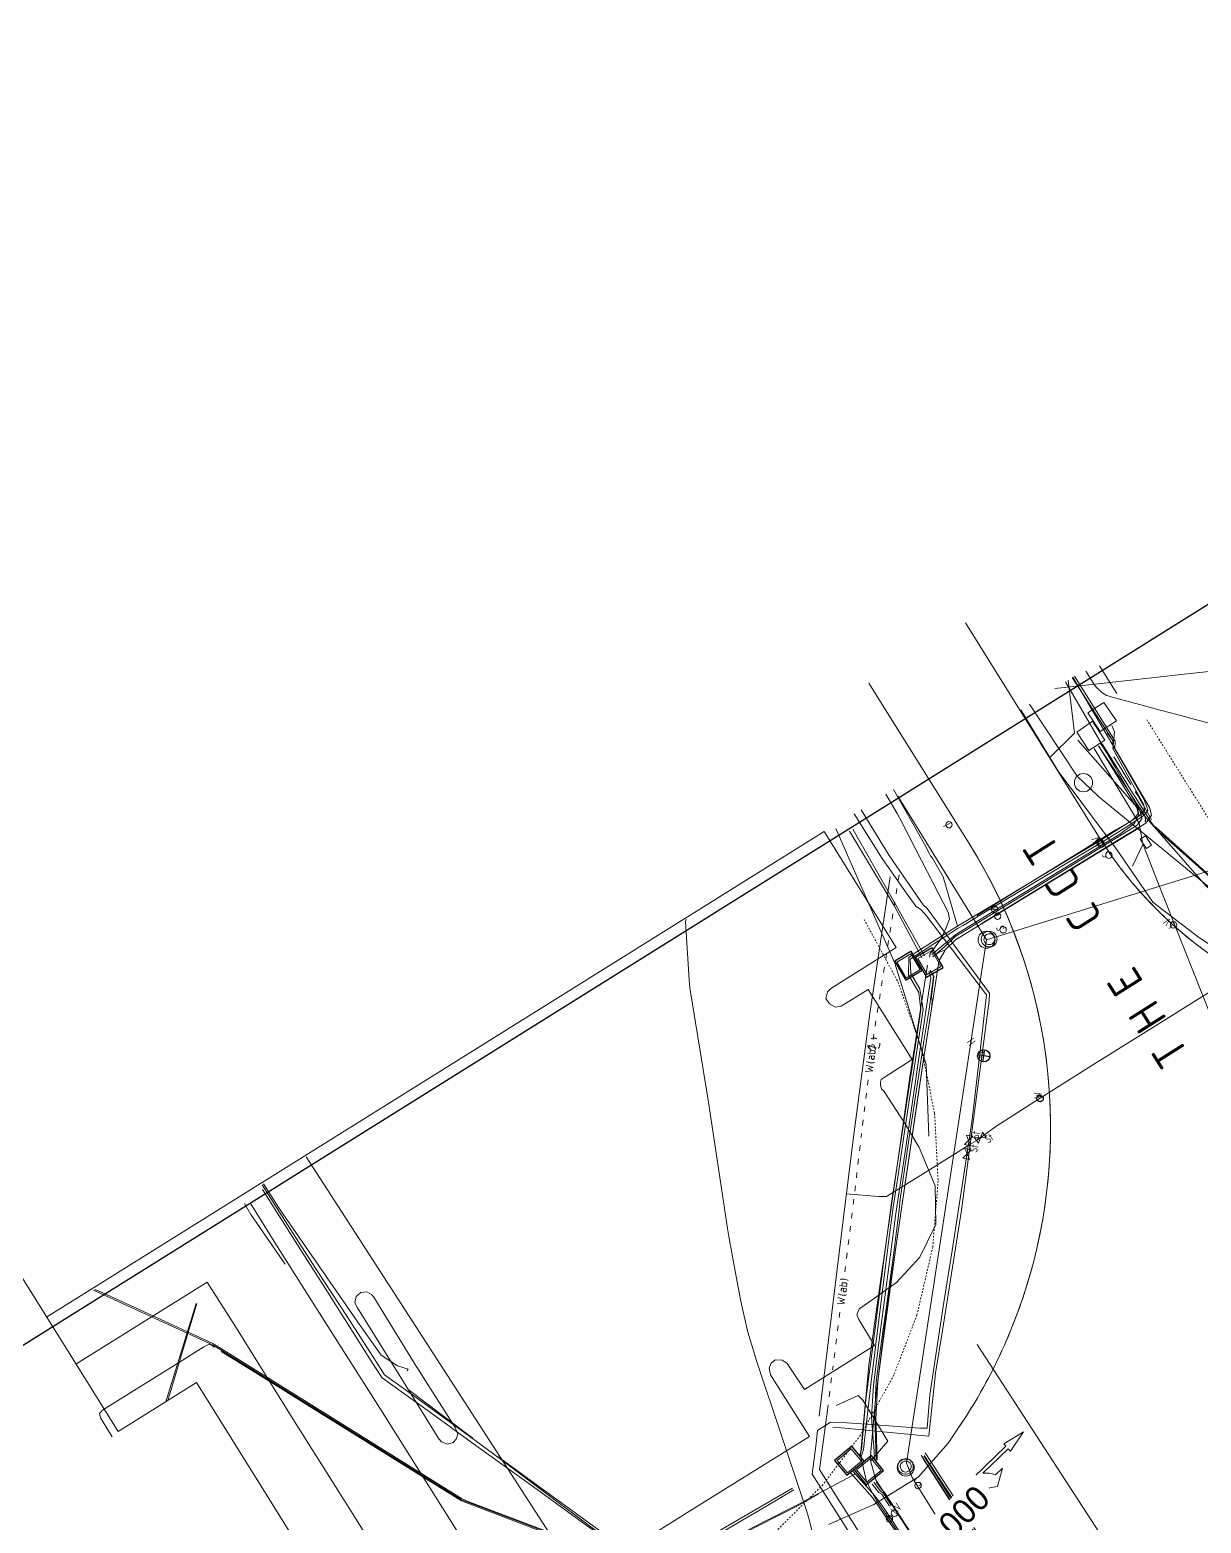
# Model space of a CAD drawing. Header units: metres. Extents: x 507649 to 508899, y 6966965 to 6967377.
# Drawn here: x 507734.2 to 507806.3, y 6967282.3 to 6967374.3 of the extents above; entities that cross this region are included whole.
import ezdxf

# ---------------------------------------------------------------- set-up
doc = ezdxf.new("R2010")
doc.units = ezdxf.units.M
doc.linetypes.add('AEC_Double Dash', pattern=[0.039, 0.015, -0.004, 0.006, -0.004, 0.006, -0.004])
doc.linetypes.add('CENTER', pattern=[20, 12.5, -2.5, 2.5, -2.5])
for name, color, linetype, lineweight in [('A-FLOR', 252, 'Continuous', 5), ('A-GENM', 252, 'Continuous', 5), ('C-PRKG', 252, 'Continuous', 5), ('C-PROP-LINE', 252, 'AEC_Double Dash', 5), ('C_FEAT', 252, 'EXISTING_COMMUNICATIONS', 0), ('C_UG_LINES', 252, 'EXISTING_COMMUNICATIONS', 0), ('D_FEAT', 252, 'EXIST_SWD', 0), ('D_UG_PIPES', 252, 'EXIST_SWD', 0), ('E_ABAND', 252, 'EXISTING_ELECTRICITY', 0), ('E_FEAT', 252, 'EXISTING_ELECTRICITY', 0), ('E_UG_LINES', 252, 'EXISTING_ELECTRICITY_UG', 0), ('HT_UG_LINES', 252, 'EXISTING_HIGH_VOLTAGE', 0), ('IR_FEAT', 252, 'Continuous', 0), ('IR_UG_PIPES', 252, 'EXISTING_IRRIGATION', 0), ('RW_ABAND', 252, 'EXISTING_WAT_RECYCLED', 0), ('RW_FEAT', 252, 'Continuous', 0), ('RW_UG_PIPES', 252, 'EXISTING_WAT_RECYCLED', 0), ('S_ABAND', 252, 'EXIST_SEWER', 0), ('S_FEAT', 252, 'Continuous', 0), ('S_RM_UG_PIPES', 252, 'EXIST_RISINGMAIN', 0), ('S_UG_PIPES', 252, 'EXIST_SEWER', 0), ('W_ABAND', 252, 'EXISTING_WATER', 0), ('W_AG_PIPES_N', 252, 'EXISTING_WATER', 0)]:
    doc.layers.add(name, color=color, linetype=linetype, lineweight=lineweight)
for name, color, linetype in [('C_ALIGNMENT', 3, 'CENTER'), ('C_MANHOLE_PIT', 252, 'Continuous'), ('C_TEXT_2.5', 7, 'Continuous'), ('E_MANHOLE_PIT', 252, 'Continuous'), ('W_FEAT', 252, 'Continuous')]:
    doc.layers.add(name, color=color, linetype=linetype)
doc.layers.add('G-ANNO-TEXT', color=47, linetype='Continuous', lineweight=5, plot=False)
doc.layers.add('VPORTS_FRAMES', color=11, linetype='Continuous', plot=False)
doc.styles.add('Annotative', font='txt')
doc.styles.add('Arial_B', font='ISOCP.shx', dxfattribs={"height": 800})
doc.styles.get("Standard").update_dxf_attribs({"font": 'ARIALN.TTF'})
doc.styles.add('Style-INTL_ISO_EQUAL', font='ISOCP.shx')
doc.linetypes.add('EXIST_RISINGMAIN', pattern='A,5,-2.5,5,-2,["RM",Standard,S=2.5,R=0,X=0,Y=-1.25],-5,5,-2.5,5,-2.5', length=34.5)
doc.linetypes.add('EXIST_SEWER', pattern='A,5,-2.5,5,-2,["S",Standard,S=2.5,R=0,X=0,Y=-1.25],-3.5,5,-2.5,5,-2.5', length=33)
doc.linetypes.add('EXIST_SWD', pattern='A,5,-2.5,5,-2,["SWD",Standard,S=2.5,R=0,X=0,Y=-1.25],-8,5,-2.5,5,-2.5', length=37.5)
doc.linetypes.add('EXISTING_COMMUNICATIONS', pattern='A,2,-2,2,-2,2,-2,["COMS",Standard,S=2.5,R=0,X=0,Y=-1.25],-9.75,2,-2,2,-2', length=29.75)
doc.linetypes.add('EXISTING_ELECTRICITY', pattern='A,2,-2,2,-2,2,-2,["E",Standard,S=2.5,R=0,X=0,Y=-1.25],-3.4,2,-2,2,-2', length=23.4)
doc.linetypes.add('EXISTING_ELECTRICITY_UG', pattern='A,2,-2,2,-2,2,-2,["E-UG",Standard,S=2.5,R=0,X=0,Y=-1.25],-9.15,2,-2,2,-2', length=29.15)
doc.linetypes.add('EXISTING_HIGH_VOLTAGE', pattern='A,2,-2,2,-2,2,-2,["HV",Standard,S=2.5,R=0,X=0,Y=-1.25],-5.9,2,-2,2,-2', length=25.9)
doc.linetypes.add('EXISTING_IRRIGATION', pattern='A,2,-2,2,-2,2,-2,["IRR",Standard,S=2.5,R=0,X=0,Y=-1.25],-7.4,2,-2,2,-2', length=27.4)
doc.linetypes.add('EXISTING_WAT_RECYCLED', pattern='A,2,-2,2,-2,2,-2,["R",Standard,S=2.5,R=0,X=0,Y=-1.25],-4.4,2,-2,2,-2', length=24.4)
doc.linetypes.add('EXISTING_WATER', pattern='A,2,-2,2,-2,2,-2,["W",Standard,S=2.5,R=0,X=0,Y=-1.25],-4.4,2,-2,2,-2', length=24.4)

# ---------------------------------------------------------------- blocks, each defined once
blk = doc.blocks.new('XD_HATCH')
at = {"layer": 'VPORTS_FRAMES'}
blk.add_lwpolyline([(507821.282, 6966964.794), (507649.023, 6967240.319), (507863.311, 6967374.293), (508035.571, 6967098.768)], close=True, dxfattribs=at)
blk = doc.blocks.new('C-MKRTAG_1')
at = {"layer": 'C_FEAT'}
blk.add_circle((0, 0), 0.2, dxfattribs=at)
at = {"layer": 'C_FEAT', "style": 'Style-INTL_ISO_EQUAL', "width": 0.65}
blk.add_text('C', height=0.5, rotation=62.9, dxfattribs=at).set_placement((0.111, -0.057))
blk = doc.blocks.new('C-MKRTAG_2')
at = {"layer": 'C_FEAT'}
blk.add_circle((0, 0), 0.2, dxfattribs=at)
at = {"layer": 'C_FEAT', "style": 'Style-INTL_ISO_EQUAL', "width": 0.65}
blk.add_text('C', height=0.5, rotation=62.9, dxfattribs=at).set_placement((0.111, -0.057))
blk = doc.blocks.new('EL-MKRTAG')
at = {"layer": 'E_FEAT'}
blk.add_circle((0, 0), 0.2, dxfattribs=at)
at = {"layer": 'E_FEAT', "style": 'Style-INTL_ISO_EQUAL', "width": 0.65}
blk.add_text('LV', height=0.5, rotation=62.9, dxfattribs=at).set_placement((0.111, -0.057))
blk = doc.blocks.new('C-MKRTAG_6')
at = {"layer": 'C_FEAT'}
blk.add_circle((0, 0), 0.2, dxfattribs=at)
at = {"layer": 'C_FEAT', "style": 'Style-INTL_ISO_EQUAL', "width": 0.65}
blk.add_text('C', height=0.5, rotation=62.9, dxfattribs=at).set_placement((0.111, -0.057))
blk = doc.blocks.new('IR-MKRTAG_1')
at = {"layer": 'IR_FEAT'}
blk.add_circle((0, 0), 0.2, dxfattribs=at)
at = {"layer": 'IR_FEAT', "style": 'Style-INTL_ISO_EQUAL', "width": 0.65}
blk.add_text('I', height=0.5, rotation=62.9, dxfattribs=at).set_placement((0.108, -0.064))
blk = doc.blocks.new('SE-MKRTAG')
at = {"layer": 'S_FEAT'}
blk.add_circle((0, 0), 0.2, dxfattribs=at)
at = {"layer": 'S_FEAT', "style": 'Style-INTL_ISO_EQUAL', "width": 0.65}
blk.add_text('S', height=0.5, rotation=62.9, dxfattribs=at).set_placement((0.111, -0.057))
blk = doc.blocks.new('W-MKRTAG_1')
at = {"layer": 'W_FEAT'}
blk.add_circle((0, 0), 0.2, dxfattribs=at)
at = {"layer": 'W_FEAT', "style": 'Style-INTL_ISO_EQUAL', "width": 0.65}
blk.add_text('W', height=0.5, rotation=62.9, dxfattribs=at).set_placement((0.111, -0.057))
blk = doc.blocks.new('SE-MKRTAG_1')
at = {"layer": 'S_FEAT'}
blk.add_circle((0, 0), 0.2, dxfattribs=at)
at = {"layer": 'S_FEAT', "style": 'Style-INTL_ISO_EQUAL', "width": 0.65}
blk.add_text('S', height=0.5, rotation=62.9, dxfattribs=at).set_placement((0.111, -0.057))
blk = doc.blocks.new('SE-MKRTAG_3')
at = {"layer": 'S_FEAT'}
blk.add_circle((0, 0), 0.2, dxfattribs=at)
at = {"layer": 'S_FEAT', "style": 'Style-INTL_ISO_EQUAL', "width": 0.65}
blk.add_text('S', height=0.5, rotation=62.9, dxfattribs=at).set_placement((0.111, -0.057))
blk = doc.blocks.new('W-SV_3')
at = {"layer": 'RW_FEAT', "flags": 128}
for points in [[(0, 0), (0.041, -0.358), (-0.315, -0.176)], [(0, 0), (-0.041, 0.358), (0.315, 0.176)]]:
    blk.add_lwpolyline(points, close=True, dxfattribs=at)
at = {"layer": 'RW_FEAT', "style": 'Style-INTL_ISO_EQUAL', "width": 0.65}
blk.add_text('St', height=0.5, rotation=62.9, dxfattribs=at).set_placement((0.609, -0.11))
blk = doc.blocks.new('W-GH_1')
at = {"layer": 'W_FEAT'}
for p, q in [((-0.357, -0.115), (0.357, 0.115)), ((0.115, -0.357), (-0.115, 0.357))]:
    blk.add_line(p, q, dxfattribs=at)
blk.add_circle((0, 0), 0.375, dxfattribs=at)
at = {"layer": 'W_FEAT', "style": 'Style-INTL_ISO_EQUAL', "width": 0.65}
blk.add_text('G   H', height=0.5, rotation=62.9, dxfattribs=at).set_placement((0.111, -0.057))
blk = doc.blocks.new('XE_SURVEY')
at = {"layer": 'C_FEAT', "flags": 128}
blk.add_lwpolyline([(507800.314, 6967332.877), (507799.326, 6967332.233), (507800.099, 6967331.077), (507801.088, 6967331.735)], close=True, dxfattribs=at)
for points in [[(507787.567, 6967316.88), (507788.423, 6967317.385), (507789.004, 6967316.42), (507788.152, 6967315.901), (507787.567, 6967316.88)], [(507784.53, 6967285.431), (507783.899, 6967286.192), (507784.756, 6967286.918), (507785.398, 6967286.159), (507784.53, 6967285.431)]]:
    blk.add_lwpolyline(points, dxfattribs=at)
at = {"layer": 'C_MANHOLE_PIT', "flags": 128}
for points in [[(507788.441, 6967317.552), (507789.124, 6967316.364), (507788.152, 6967315.776), (507787.447, 6967316.963), (507788.441, 6967317.552)], [(507784.493, 6967285.28), (507785.558, 6967286.158), (507784.798, 6967287.074), (507783.739, 6967286.188), (507784.493, 6967285.28)]]:
    blk.add_lwpolyline(points, dxfattribs=at)
at = {"layer": 'C_UG_LINES', "flags": 128}
for points in [[(507798.37, 6967334.404), (507800.866, 6967330.538), (507800.899, 6967329.99), (507802.531, 6967327.028), (507802.771, 6967326.59), (507802.824, 6967326.221), (507802.657, 6967325.988), (507799.903, 6967324.243), (507798.969, 6967323.701), (507793.397, 6967320.353), (507790.998, 6967318.912), (507788.57, 6967317.381), (507788.315, 6967317.17), (507788.28, 6967316.098), (507788.932, 6967315.013), (507789.058, 6967313.95), (507787.222, 6967301.915), (507786.792, 6967298.687), (507786.248, 6967294.479), (507785.864, 6967291.503), (507785.662, 6967289.941), (507785.579, 6967289.02), (507785.535, 6967288.522), (507785.386, 6967286.853), (507785.3, 6967286.54)], [(507798.516, 6967334.495), (507801.017, 6967330.49), (507800.997, 6967330.02), (507802.79, 6967326.893), (507802.973, 6967326.433), (507803.024, 6967326.216), (507802.772, 6967325.916), (507801.62, 6967325.147), (507800.344, 6967324.359), (507792.625, 6967319.731), (507791.647, 6967319.144), (507791.355, 6967318.969), (507791.064, 6967318.793), (507790.495, 6967318.422), (507788.398, 6967317.062), (507788.429, 6967316.176), (507788.991, 6967315.234), (507789.186, 6967313.958), (507788.093, 6967306.727), (507787.644, 6967303.761), (507787.345, 6967301.783), (507787.027, 6967299.304), (507786.287, 6967293.35), (507785.979, 6967290.869), (507785.743, 6967288.883), (507785.514, 6967286.863), (507785.374, 6967286.417)], [(507800.819, 6967331.445), (507800.963, 6967331.072), (507800.877, 6967329.998)], [(507800.528, 6967330.997), (507800.866, 6967330.538)], [(507800.928, 6967329.522), (507801.978, 6967327.82)], [(507802.241, 6967327.394), (507802.361, 6967327.2), (507803.243, 6967325.664)], [(507803.493, 6967325.23), (507803.509, 6967325.202), (507805.343, 6967323.552), (507806.831, 6967322.215), (507807.574, 6967321.546), (507809.433, 6967319.874), (507811.292, 6967318.203), (507813.151, 6967316.531), (507815.01, 6967314.859), (507816.869, 6967313.188), (507819.099, 6967311.182), (507820.586, 6967309.844), (507820.958, 6967309.51), (507824.676, 6967306.167), (507826.535, 6967304.495), (507828.022, 6967303.157), (507828.394, 6967302.823), (507830.624, 6967300.817), (507832.483, 6967299.145), (507836.201, 6967295.802), (507837.313, 6967294.846), (507839.821, 6967293.435), (507839.973, 6967293.465)], [(507775.08, 6967280.944), (507774.849, 6967280.886), (507773.327, 6967279.999), (507772.426, 6967279.474), (507772.225, 6967279.425), (507772.053, 6967279.477), (507771.052, 6967279.858), (507768.716, 6967280.748), (507763.576, 6967282.705), (507760.773, 6967283.775), (507745.913, 6967293.017), (507745.488, 6967293.281), (507745.428, 6967293.319), (507738.107, 6967296.677)], [(507738.194, 6967296.731), (507738.682, 6967296.507), (507741.409, 6967295.256), (507745.499, 6967293.38), (507760.765, 6967283.843), (507761.227, 6967283.655), (507772.008, 6967279.563), (507772.355, 6967279.504), (507772.732, 6967279.646), (507772.92, 6967279.749), (507773.358, 6967279.989), (507774.902, 6967280.834), (507775.123, 6967280.928)], [(507744.471, 6967295.854), (507742.678, 6967289.887)], [(507739.268, 6967287.649), (507738.544, 6967288.811), (507738.489, 6967289.084), (507738.669, 6967289.286), (507743.399, 6967292.25), (507744.912, 6967293.197), (507745.239, 6967293.345), (507745.466, 6967293.228), (507745.551, 6967293.175)], [(507745.976, 6967292.911), (507747.674, 6967291.854), (507749.796, 6967290.533), (507751.919, 6967289.213), (507754.042, 6967287.892), (507758.712, 6967284.986), (507760.772, 6967283.704), (507767.847, 6967281.003), (507771.117, 6967279.754), (507771.934, 6967279.442), (507772.302, 6967279.362), (507772.642, 6967279.481), (507772.974, 6967279.682)], [(507789.162, 6967286.34), (507796.727, 6967274.531)], [(507796.811, 6967274.593), (507789.241, 6967286.488)], [(507789.26, 6967286.505), (507796.978, 6967274.736)], [(507784.738, 6967285.403), (507786.078, 6967283.907), (507787.999, 6967281.096), (507789.638, 6967278.584), (507791.277, 6967276.071), (507792.369, 6967274.395), (507793.787, 6967272.337), (507795.226, 6967270.292)], [(507795.326, 6967270.396), (507793.891, 6967272.444), (507792.479, 6967274.506), (507790.844, 6967277.021), (507788.119, 6967281.214), (507786.744, 6967283.301), (507786.218, 6967284.008), (507784.874, 6967285.51)], [(507781.153, 6967284.492), (507777.265, 6967282.226), (507775.937, 6967281.452)], [(507776.039, 6967281.332), (507779.499, 6967283.364), (507781.224, 6967284.376)]]:
    blk.add_lwpolyline(points, dxfattribs=at)
at = {"layer": 'D_FEAT'}
blk.add_circle((507799.064, 6967327.931), 0.562, dxfattribs=at)
at = {"layer": 'D_UG_PIPES', "flags": 128}
for points in [[(507795.743, 6967332.76), (507798.673, 6967328.338), (507799.985, 6967327.09), (507813.903, 6967315.675), (507814.857, 6967315.388), (507823.853, 6967315.653), (507832.259, 6967315.901)], [(507751.213, 6967304.881), (507768.163, 6967278.659)]]:
    blk.add_lwpolyline(points, dxfattribs=at)
at = {"layer": 'E_ABAND'}
for points in [[(507789.115, 6967317.174), (507787.432, 6967320.338), (507784.652, 6967324.937)], [(507784.855, 6967325.062), (507787.266, 6967320.833), (507788.46, 6967318.732), (507789.277, 6967317.279)]]:
    blk.add_lwpolyline(points, dxfattribs=at)
at = {"layer": 'E_FEAT', "flags": 128}
for points in [[(507799.617, 6967331.723), (507798.663, 6967331.052), (507799.397, 6967329.909), (507800.384, 6967330.547)], [(507802.872, 6967324.66), (507802.553, 6967324.45), (507802.944, 6967323.872), (507803.256, 6967324.09)]]:
    blk.add_lwpolyline(points, close=True, dxfattribs=at)
for points in [[(507788.861, 6967317.096), (507789.718, 6967317.59), (507790.284, 6967316.613), (507789.431, 6967316.116), (507788.861, 6967317.096)], [(507785.096, 6967285.61), (507785.969, 6967286.336), (507786.601, 6967285.573), (507785.732, 6967284.853), (507785.096, 6967285.61)]]:
    blk.add_lwpolyline(points, dxfattribs=at)
at = {"layer": 'E_MANHOLE_PIT', "flags": 128}
for points in [[(507788.716, 6967317.159), (507789.407, 6967315.956), (507790.427, 6967316.542), (507789.739, 6967317.768), (507788.716, 6967317.159)], [(507785.691, 6967284.701), (507786.758, 6967285.578), (507786.004, 6967286.5), (507784.938, 6967285.612), (507785.691, 6967284.701)]]:
    blk.add_lwpolyline(points, dxfattribs=at)
at = {"layer": 'E_UG_LINES', "flags": 128}
for points in [[(507800.044, 6967335.118), (507801.123, 6967333.434)], [(507789.732, 6967317.353), (507791.2, 6967318.588), (507793.402, 6967319.936), (507795.534, 6967321.241), (507801.299, 6967324.77), (507802.206, 6967325.416), (507802.475, 6967325.98), (507802.409, 6967326.282), (507801.267, 6967328.151), (507799.979, 6967330.202)], [(507799.979, 6967330.202), (507800.294, 6967329.732)], [(507800.136, 6967330.327), (507800.558, 6967329.666), (507801.254, 6967328.455), (507802.524, 6967326.239), (507802.646, 6967325.703)], [(507844.447, 6967298.068), (507842.798, 6967297.093), (507841.886, 6967296.903), (507840.213, 6967295.548), (507839.004, 6967294.577), (507838.557, 6967294.53), (507838.105, 6967294.678), (507837.078, 6967295.348), (507828.64, 6967302.824), (507809.18, 6967320.066), (507803.566, 6967325.039), (507803.266, 6967325.434), (507801.969, 6967327.468), (507800.619, 6967329.676), (507800.222, 6967330.327)], [(507814.577, 6967294.142), (507814.286, 6967295.328), (507813.287, 6967297.821), (507807.468, 6967312.187), (507803.579, 6967321.94), (507802.801, 6967323.962), (507802.724, 6967324.124), (507802.695, 6967324.275), (507802.5, 6967325.42), (507799.719, 6967330.042)], [(507800.223, 6967329.857), (507801.683, 6967327.654), (507802.334, 6967326.672), (507802.709, 6967326.107), (507802.855, 6967325.826), (507802.876, 6967325.574), (507802.833, 6967325.512)], [(507802.646, 6967325.703), (507802.369, 6967325.308), (507798.539, 6967322.947), (507795.977, 6967321.385), (507791.708, 6967318.781), (507791.167, 6967318.451), (507790.495, 6967317.802), (507789.786, 6967317.198)], [(507783.822, 6967325.121), (507787.454, 6967316.817), (507789.371, 6967310.567), (507789.537, 6967306.171)], [(507802.492, 6967325.158), (507791.824, 6967318.646), (507791.188, 6967318.253), (507790.525, 6967317.623), (507790.17, 6967317.499), (507789.798, 6967317.225)], [(507802.748, 6967324.161), (507802.089, 6967322.789)], [(507786.194, 6967286.319), (507786.18, 6967286.762), (507786.056, 6967288.314), (507786.009, 6967288.908), (507786.129, 6967290.808), (507786.438, 6967293.288), (507786.768, 6967295.767), (507787.164, 6967298.74), (507787.511, 6967301.396), (507788.227, 6967306.164), (507788.944, 6967311.112), (507789.672, 6967315.921), (507789.539, 6967316.324)], [(507786.303, 6967286.218), (507786.232, 6967288.217), (507786.212, 6967288.872), (507786.284, 6967290.715), (507786.317, 6967291.214), (507786.655, 6967293.691), (507786.926, 6967295.672), (507787.138, 6967297.217), (507787.4, 6967299.14), (507787.721, 6967301.619), (507787.777, 6967302.285), (507788.339, 6967306.075), (507789.081, 6967311.02), (507789.239, 6967312.007), (507789.553, 6967313.982), (507789.836, 6967316), (507789.625, 6967316.385)], [(507789.625, 6967316.369), (507789.853, 6967315.989), (507789.697, 6967314.756), (507789.74, 6967314.493), (507789.7, 6967313.999), (507789.241, 6967311.034), (507788.869, 6967308.562), (507788.206, 6967304.111), (507787.493, 6967299.162), (507786.753, 6967293.712), (507786.416, 6967291.235), (507786.378, 6967290.737), (507786.288, 6967288.739), (507786.301, 6967288.24), (507786.352, 6967286.24)], [(507748.496, 6967303.167), (507749.564, 6967301.476), (507750.922, 6967299.377), (507752.28, 6967297.278), (507753.638, 6967295.179), (507755.539, 6967292.24), (507756.035, 6967291.473), (507757.319, 6967290.542), (507760.963, 6967287.901), (507763.072, 6967286.353), (507765.468, 6967284.548), (507769.462, 6967281.541), (507771.459, 6967280.037), (507771.875, 6967279.724), (507772.434, 6967279.303), (507773.13, 6967279.085), (507773.605, 6967279.364)], [(507748.518, 6967302.88), (507750.923, 6967299.076), (507752.264, 6967296.966), (507753.605, 6967294.856), (507754.946, 6967292.746), (507755.482, 6967291.902), (507755.874, 6967291.286), (507756.904, 6967290.543), (507758.932, 6967289.081), (507761.365, 6967287.326), (507763.393, 6967285.864), (507765.42, 6967284.402), (507767.854, 6967282.647), (507771.504, 6967280.015), (507772.456, 6967279.328), (507773.068, 6967279.131), (507773.393, 6967279.101), (507773.7, 6967279.204), (507773.729, 6967279.22)], [(507757.416, 6967291.719), (507757.479, 6967291.817), (507756.837, 6967292.028), (507755.813, 6967292.669), (507754.381, 6967294.715), (507751.538, 6967298.828), (507749.832, 6967301.296), (507749.512, 6967301.759), (507748.579, 6967303.233)], [(507742.563, 6967289.808), (507744.436, 6967295.866)], [(507757.48, 6967290.564), (507761.074, 6967287.857), (507761.474, 6967287.556)], [(507785.996, 6967286.196), (507787.009, 6967287.382), (507785.487, 6967289.898), (507785.188, 6967290.196), (507783.832, 6967289.584)], [(507773.649, 6967279.317), (507773.37, 6967279.214), (507773.038, 6967279.253), (507772.816, 6967279.309), (507769.869, 6967281.445), (507767.845, 6967282.912), (507763.392, 6967286.14), (507762.987, 6967286.434)], [(507796.892, 6967274.423), (507789.063, 6967286.519)], [(507789.315, 6967286.657), (507797.179, 6967274.596)], [(507776.727, 6967280.932), (507777.574, 6967281.464), (507777.712, 6967281.552), (507779.347, 6967282.387), (507781.57, 6967283.532), (507782.012, 6967283.765), (507784.222, 6967284.934), (507785.031, 6967285.362)], [(507776.574, 6967280.873), (507778.343, 6967281.806), (507778.785, 6967282.039), (507780.566, 6967282.949), (507781.534, 6967283.439), (507782.768, 6967284.132)], [(507786.052, 6967284.728), (507786.457, 6967284.219), (507786.654, 6967284.113), (507787.118, 6967283.379)], [(507786.153, 6967284.859), (507786.56, 6967284.307), (507786.755, 6967284.18), (507787.216, 6967283.415)], [(507786.304, 6967284.859), (507786.681, 6967284.347), (507786.816, 6967284.222), (507789.778, 6967279.656), (507793.865, 6967273.367)]]:
    blk.add_lwpolyline(points, dxfattribs=at)
at = {"layer": 'HT_UG_LINES', "flags": 128}
for points in [[(507792.492, 6967319.758), (507801.008, 6967324.999), (507802.055, 6967325.608), (507802.43, 6967326.016), (507802.31, 6967326.616), (507801.006, 6967328.892), (507797.957, 6967334.145)], [(507792.758, 6967319.235), (507801.29, 6967324.45), (507802.906, 6967325.435), (507803.249, 6967325.924), (507803.137, 6967326.411), (507798.412, 6967334.431)], [(507787.357, 6967327.51), (507789.266, 6967324.156), (507789.584, 6967323.546), (507789.646, 6967323.437), (507789.761, 6967323.287), (507790.418, 6967322.133), (507790.606, 6967321.488), (507791.308, 6967319.088)], [(507786.886, 6967327.215), (507787.595, 6967326.029), (507787.832, 6967325.589), (507788.745, 6967323.81), (507790.114, 6967321.14), (507790.722, 6967319.956), (507790.824, 6967319.537), (507790.55, 6967318.852)], [(507790.558, 6967318.912), (507790.279, 6967318.296), (507789.631, 6967317.405), (507789.574, 6967317.191)], [(507790.517, 6967317.569), (507790.181, 6967316.984), (507790.13, 6967316.772), (507789.882, 6967315.184), (507789.188, 6967310.738), (507788.027, 6967302.823), (507786.943, 6967295.401), (507786.266, 6967289.945), (507785.936, 6967286.261), (507786.276, 6967285.005), (507787.625, 6967282.902), (507790.601, 6967278.277), (507794.519, 6967272.189), (507794.726, 6967272.032), (507795.147, 6967271.713), (507799.425, 6967270.408), (507804.59, 6967268.521), (507811.619, 6967265.906), (507813.573, 6967265.179), (507813.988, 6967265.193), (507814.979, 6967265.257), (507818.844, 6967267.557), (507823.059, 6967270.246), (507827.275, 6967272.934), (507831.912, 6967275.892), (507834.02, 6967277.236), (507835.182, 6967277.978), (507835.966, 6967278.358), (507837.542, 6967279.122), (507837.828, 6967282.609), (507837.946, 6967283.602), (507838.278, 6967285.574), (507838.692, 6967288.039), (507839.52, 6967292.97), (507839.664, 6967293.823), (507839.926, 6967294.366), (507840.564, 6967295.177), (507841.627, 6967296.527), (507844.902, 6967298.418), (507851.461, 6967302.056), (507858.365, 6967306.094), (507860.525, 6967307.353)], [(507789.467, 6967316.703), (507788.368, 6967309.79), (507787.591, 6967304.345), (507786.53, 6967296.92), (507786.176, 6967294.446), (507785.84, 6967292.057), (507785.324, 6967286.493), (507785.698, 6967284.898), (507786.089, 6967284.137), (507786.346, 6967283.709), (507788.86, 6967279.977), (507790.256, 6967277.903), (507791.932, 6967275.415), (507794.5, 6967271.602), (507795.337, 6967271.019), (507796.238, 6967270.746), (507799.531, 6967269.746), (507804.715, 6967267.909), (507809.424, 6967266.228), (507812.249, 6967265.219), (507813.428, 6967264.798), (507814.164, 6967264.662), (507814.649, 6967264.62), (507816.46, 6967265.469), (507817.355, 6967265.913), (507819.032, 6967267.002), (507819.451, 6967267.275), (507821.548, 6967268.637), (507825.322, 6967271.088), (507832.031, 6967275.446), (507834.127, 6967276.808), (507835.026, 6967277.171), (507837.344, 6967278.109), (507838.051, 6967278.089), (507838.586, 6967277.718), (507838.953, 6967277.008), (507839.101, 6967275.013), (507839.12, 6967274.747), (507839.612, 6967273.098), (507840.166, 6967271.801), (507840.407, 6967271.364), (507841.447, 6967269.656), (507842.747, 6967267.52), (507844.047, 6967265.385), (507845.607, 6967262.822), (507846.907, 6967260.687), (507848.207, 6967258.551), (507848.6, 6967257.908), (507849.519, 6967256.423), (507850.835, 6967254.298), (507852.151, 6967252.172), (507853.73, 6967249.621), (507855.046, 6967247.496), (507856.362, 6967245.37), (507857.678, 6967243.244), (507860.31, 6967238.993), (507861.889, 6967236.443), (507864.521, 6967232.191), (507867.447, 6967227.535), (507870.121, 6967223.309), (507874.131, 6967216.971), (507874.398, 6967216.549), (507875.467, 6967214.859), (507875.735, 6967214.436), (507875.994, 6967214.026), (507876.109, 6967213.843), (507876.235, 6967213.635), (507876.78, 6967212.731), (507877.296, 6967211.875), (507878.329, 6967210.162), (507879.621, 6967208.022), (507880.912, 6967205.881), (507882.204, 6967203.74), (507883.753, 6967201.172), (507884.786, 6967199.459), (507885.303, 6967198.603), (507886.336, 6967196.89), (507886.594, 6967196.462), (507887.624, 6967194.755), (507888.477, 6967193.341), (507888.94, 6967192.622), (507890.565, 6967190.1), (507891.919, 6967187.999), (507892.991, 6967186.336), (507893.002, 6967186.318), (507894.898, 6967183.376), (507896.252, 6967181.274), (507897.606, 6967179.172), (507899.374, 6967176.429), (507901.207, 6967173.173), (507903.905, 6967168.38), (507905.377, 6967165.766), (507906.603, 6967163.588), (507907.584, 6967161.845), (507908.811, 6967159.666), (507909.397, 6967158.625), (507909.855, 6967156.879), (507910.488, 6967154.461), (507910.615, 6967153.977), (507911.119, 6967152.053), (507911.148, 6967151.9), (507911.394, 6967150.918), (507912.12, 6967148.007), (507913.948, 6967140.734), (507915.696, 6967134.162), (507919.195, 6967129.044), (507921.822, 6967127.059), (507926.769, 6967126.165), (507930.875, 6967126.93), (507931.786, 6967127.29), (507937.026, 6967130.813), (507939.978, 6967135.672), (507940.713, 6967136.883), (507941.916, 6967140.785), (507942.653, 6967143.174)]]:
    blk.add_lwpolyline(points, dxfattribs=at)
at = {"layer": 'IR_UG_PIPES'}
for points in [[(507798.12, 6967334.247), (507798.505, 6967330.981), (507797.007, 6967329.509)], [(507795.203, 6967332.421), (507797.512, 6967328.647), (507801.095, 6967323.84), (507803.335, 6967320.578), (507806.145, 6967318.419), (507808.224, 6967317.036), (507810.611, 6967315.551), (507813.679, 6967314.681), (507815.956, 6967314.035), (507820.565, 6967313.568), (507821.063, 6967313.526), (507822.562, 6967313.58), (507825.06, 6967313.67), (507825.55, 6967313.74), (507829.317, 6967315.086), (507830.728, 6967315.594), (507832.996, 6967316.645), (507833.45, 6967316.854), (507834.42, 6967317.097), (507834.893, 6967317.248), (507838.262, 6967319.404), (507845.006, 6967323.663), (507848.857, 6967325.991)], [(507846.772, 6967329.28), (507835.4, 6967322.306), (507831.494, 6967320.073), (507830.107, 6967319.504), (507827.784, 6967318.58), (507826.641, 6967318.126), (507822.902, 6967317.645), (507820.92, 6967317.387), (507816.42, 6967317.458), (507814.921, 6967317.513), (507813.442, 6967317.723), (507811.007, 6967318.288), (507810.401, 6967318.428), (507806.616, 6967321.561), (507804.336, 6967324.17), (507798.71, 6967330.541)]]:
    blk.add_lwpolyline(points, dxfattribs=at)
at = {"layer": 'RW_ABAND'}
for points in [[(507787.168, 6967322.125), (507785.916, 6967313.718), (507784.872, 6967305.787), (507784.282, 6967301.153), (507782.797, 6967288.915)], [(507784.459, 6967302.61), (507786.451, 6967302.44), (507786.937, 6967302.446), (507789.482, 6967304.035), (507792.07, 6967305.652)]]:
    blk.add_lwpolyline(points, dxfattribs=at)
at = {"layer": 'RW_UG_PIPES', "flags": 128}
for points in [[(507784.952, 6967326.004), (507786.663, 6967323.262), (507788.1, 6967321.217), (507788.736, 6967320.326), (507789.078, 6967320.109), (507789.399, 6967319.731), (507793.101, 6967314.871), (507792.594, 6967310.51), (507792.19, 6967307.033), (507791.585, 6967303.119), (507790.983, 6967299.125), (507790.419, 6967295.671), (507789.603, 6967290.234), (507789.438, 6967288.18), (507788.972, 6967288.18), (507785.981, 6967288.408), (507784.484, 6967288.509), (507783.486, 6967288.561), (507782.691, 6967288.036), (507782.595, 6967287.243), (507782.365, 6967285.348), (507785.363, 6967280.629), (507789.117, 6967274.72), (507792.871, 6967268.812), (507793.286, 6967268.577), (507798.499, 6967266.825), (507804.187, 6967264.914), (507808.926, 6967263.321), (507814.14, 6967261.569), (507818.879, 6967259.976), (507821.901, 6967258.96), (507825.578, 6967261.212), (507831.542, 6967264.877), (507837.911, 6967268.838), (507843.021, 6967271.983), (507843.446, 6967272.246), (507843.861, 6967272.525)], [(507819.933, 6967323.237), (507812.723, 6967318.736), (507808.06, 6967315.819), (507803.822, 6967313.165), (507799.585, 6967310.511), (507795.773, 6967308.119), (507793.675, 6967306.76), (507792.464, 6967305.881), (507792.029, 6967305.628)]]:
    blk.add_lwpolyline(points, dxfattribs=at)
at = {"layer": 'S_ABAND'}
blk.add_lwpolyline([(507792.509, 6967293.341), (507805.212, 6967273.768)], dxfattribs=at)
at = {"layer": 'S_FEAT'}
for centre in [(507793.095, 6967318.26), (507788.123, 6967285.757)]:
    blk.add_circle(centre, 0.525, dxfattribs=at)
for centre, major_axis, ratio in [((507793.257, 6967318.298), (-0.179, 0.45), 0.999735), ((507793.271, 6967318.295), (-0.063, 0.333), 0.999658), ((507788.109, 6967285.825), (-0.42, -0.228), 0.999605), ((507788.124, 6967285.816), (-0.271, -0.208), 0.999137)]:
    blk.add_ellipse(centre, major_axis=major_axis, ratio=ratio, dxfattribs=at)
at = {"layer": 'S_RM_UG_PIPES'}
for points in [[(507799.218, 6967334.791), (507799.763, 6967333.911), (507799.882, 6967333.779), (507799.926, 6967333.734), (507799.956, 6967333.704), (507799.978, 6967333.682), (507800.001, 6967333.661), (507800.032, 6967333.632), (507800.087, 6967333.584), (507800.152, 6967333.53), (507800.251, 6967333.453), (507800.362, 6967333.375), (507800.486, 6967333.297), (507800.496, 6967333.291), (507800.973, 6967333.148), (507802.907, 6967332.635), (507803.39, 6967332.507), (507805.283, 6967332.005), (507805.806, 6967331.866), (507808.223, 6967331.226), (507809.232, 6967330.958), (507813.949, 6967323.345)], [(507774.595, 6967319.52), (507774.563, 6967319.357), (507774.793, 6967315.794), (507774.826, 6967315.296), (507775.967, 6967308.252), (507776.767, 6967302.947), (507777.147, 6967300.477), (507777.236, 6967299.984), (507777.68, 6967297.524), (507777.956, 6967295.998), (507778.175, 6967295.075), (507778.407, 6967294.095), (507778.985, 6967292.147), (507780.401, 6967287.917), (507781.986, 6967283.175), (507782.134, 6967282.697), (507782.619, 6967280.757)]]:
    blk.add_lwpolyline(points, dxfattribs=at)
at = {"layer": 'S_UG_PIPES', "flags": 128}
for points in [[(507840.55, 6967338.453), (507836.076, 6967337.966), (507830.609, 6967337.369), (507825.638, 6967336.827), (507823.153, 6967336.556), (507817.685, 6967335.96), (507812.715, 6967335.418), (507807.744, 6967334.876), (507805.259, 6967334.605), (507799.791, 6967334.009), (507797.306, 6967333.738)], [(507787.636, 6967327.101), (507793.095, 6967318.26)], [(507808.081, 6967322.889), (507793.095, 6967318.26), (507790.054, 6967298.382), (507788.164, 6967286.026), (507788.509, 6967285.139), (507793.541, 6967277.082), (507795.514, 6967273.923), (507809.005, 6967269.255), (507818.928, 6967265.822)]]:
    blk.add_lwpolyline(points, dxfattribs=at)
at = {"layer": 'W_ABAND'}
for p, q in [((507787.653, 6967321.919), (507787.705, 6967322.248)), ((507787.523, 6967321.095), (507787.575, 6967321.425)), ((507787.406, 6967320.355), (507787.445, 6967320.602)), ((507787.276, 6967319.532), (507787.328, 6967319.861)), ((507787.016, 6967317.885), (507787.068, 6967318.215)), ((507787.146, 6967318.708), (507787.198, 6967319.038)), ((507786.885, 6967317.062), (507786.937, 6967317.391)), ((507786.755, 6967316.239), (507786.807, 6967316.568)), ((507786.625, 6967315.416), (507786.677, 6967315.745)), ((507786.495, 6967314.593), (507786.547, 6967314.922)), ((507786.365, 6967313.77), (507786.417, 6967314.099)), ((507786.235, 6967312.946), (507786.287, 6967313.276)), ((507785.792, 6967311.713), (507786.109, 6967311.816)), ((507786.105, 6967312.123), (507786.157, 6967312.453)), ((507786.264, 6967311.472), (507786.162, 6967311.789)), ((507785.757, 6967309.312), (507785.797, 6967309.643)), ((507785.659, 6967308.484), (507785.698, 6967308.815)), ((507785.462, 6967306.829), (507785.502, 6967307.16)), ((507785.561, 6967307.657), (507785.6, 6967307.988)), ((507785.374, 6967306.084), (507785.403, 6967306.332)), ((507785.275, 6967305.257), (507785.315, 6967305.588)), ((507785.177, 6967304.429), (507785.216, 6967304.76)), ((507785.079, 6967303.602), (507785.118, 6967303.933)), ((507784.98, 6967302.774), (507785.02, 6967303.105)), ((507784.879, 6967301.947), (507784.92, 6967302.278)), ((507784.776, 6967301.12), (507784.817, 6967301.451)), ((507784.57, 6967299.466), (507784.612, 6967299.797)), ((507784.673, 6967300.293), (507784.714, 6967300.624)), ((507784.468, 6967298.639), (507784.509, 6967298.97)), ((507784.365, 6967297.812), (507784.406, 6967298.143)), ((507784.015, 6967295), (507784.056, 6967295.331)), ((507783.912, 6967294.173), (507783.954, 6967294.504)), ((507783.81, 6967293.346), (507783.851, 6967293.677)), ((507783.707, 6967292.519), (507783.748, 6967292.85)), ((507783.614, 6967291.775), (507783.645, 6967292.023)), ((507783.511, 6967290.948), (507783.553, 6967291.279)), ((507783.409, 6967290.121), (507783.45, 6967290.452)), ((507783.306, 6967289.294), (507783.347, 6967289.625))]:
    blk.add_line(p, q, dxfattribs=at)
at = {"layer": 'W_ABAND', "flags": 128}
for points in [[(507785.78, 6967311.762), (507785.785, 6967311.739), (507785.791, 6967311.716), (507785.799, 6967311.694), (507785.808, 6967311.672), (507785.819, 6967311.651), (507785.831, 6967311.63), (507785.844, 6967311.61), (507785.858, 6967311.591), (507785.874, 6967311.573), (507785.891, 6967311.557), (507785.909, 6967311.541), (507785.927, 6967311.526), (507785.947, 6967311.513), (507785.967, 6967311.5), (507785.968, 6967311.5)], [(507786.32, 6967312.163), (507786.298, 6967312.173), (507786.276, 6967312.182), (507786.253, 6967312.189), (507786.23, 6967312.195), (507786.207, 6967312.199), (507786.183, 6967312.202), (507786.16, 6967312.204), (507786.136, 6967312.204), (507786.112, 6967312.202), (507786.088, 6967312.199), (507786.065, 6967312.194), (507786.042, 6967312.188), (507786.019, 6967312.181), (507785.997, 6967312.172), (507785.997, 6967312.172)], [(507786.426, 6967311.576), (507786.441, 6967311.593), (507786.455, 6967311.612), (507786.468, 6967311.632), (507786.48, 6967311.653), (507786.49, 6967311.674), (507786.5, 6967311.696), (507786.507, 6967311.718), (507786.513, 6967311.741), (507786.518, 6967311.765), (507786.522, 6967311.788), (507786.523, 6967311.812), (507786.524, 6967311.836), (507786.523, 6967311.86), (507786.52, 6967311.883), (507786.52, 6967311.884)], [(507785.764, 6967311.28), (507786.213, 6967311.227), (507786.228, 6967311.352), (507786.223, 6967311.38), (507786.214, 6967311.405), (507786.189, 6967311.424), (507786.163, 6967311.435), (507786.014, 6967311.453), (507785.982, 6967311.449), (507785.961, 6967311.439), (507785.939, 6967311.418), (507785.927, 6967311.388), (507785.912, 6967311.263)], [(507785.808, 6967311.652), (507785.844, 6967311.659), (507785.893, 6967311.669), (507785.945, 6967311.675), (507785.997, 6967311.677), (507786.056, 6967311.67), (507786.106, 6967311.664), (507786.16, 6967311.649), (507786.218, 6967311.635), (507786.267, 6967311.613), (507786.304, 6967311.593)], [(507785.873, 6967310.934), (507785.886, 6967311.044), (507785.897, 6967311.07), (507785.912, 6967311.092), (507785.945, 6967311.108), (507785.973, 6967311.109), (507786.196, 6967311.082), (507786.181, 6967310.957), (507786.174, 6967310.934), (507786.16, 6967310.916), (507786.135, 6967310.899), (507786.11, 6967310.894), (507786.098, 6967310.892), (507786.071, 6967310.895), (507786.048, 6967310.906), (507786.026, 6967310.92), (507786.013, 6967310.941), (507786.007, 6967310.958), (507786.005, 6967310.978), (507786.02, 6967311.103)], [(507785.629, 6967310.147), (507786.09, 6967310.195), (507785.801, 6967310.328), (507786.114, 6967310.394), (507785.676, 6967310.545)], [(507785.702, 6967310.764), (507785.736, 6967310.748), (507785.781, 6967310.727), (507785.83, 6967310.709), (507785.881, 6967310.699), (507785.939, 6967310.689), (507785.99, 6967310.682), (507786.045, 6967310.684), (507786.106, 6967310.689), (507786.158, 6967310.694), (507786.199, 6967310.705)], [(507784.032, 6967296.969), (507784.481, 6967296.913), (507784.497, 6967297.038), (507784.492, 6967297.067), (507784.484, 6967297.091), (507784.458, 6967297.11), (507784.432, 6967297.122), (507784.283, 6967297.14), (507784.251, 6967297.136), (507784.23, 6967297.127), (507784.208, 6967297.106), (507784.196, 6967297.076), (507784.18, 6967296.951)], [(507784.078, 6967297.34), (507784.115, 6967297.348), (507784.163, 6967297.357), (507784.216, 6967297.363), (507784.267, 6967297.364), (507784.326, 6967297.357), (507784.377, 6967297.351), (507784.431, 6967297.336), (507784.488, 6967297.321), (507784.537, 6967297.299), (507784.574, 6967297.279)], [(507783.891, 6967295.836), (507784.353, 6967295.882), (507784.064, 6967296.017), (507784.378, 6967296.081), (507783.941, 6967296.235)], [(507783.968, 6967296.453), (507784.001, 6967296.437), (507784.046, 6967296.416), (507784.096, 6967296.398), (507784.146, 6967296.388), (507784.204, 6967296.376), (507784.255, 6967296.37), (507784.311, 6967296.371), (507784.371, 6967296.375), (507784.423, 6967296.381), (507784.464, 6967296.392)], [(507784.14, 6967296.622), (507784.153, 6967296.732), (507784.164, 6967296.758), (507784.179, 6967296.78), (507784.213, 6967296.796), (507784.241, 6967296.796), (507784.463, 6967296.769), (507784.448, 6967296.644), (507784.441, 6967296.621), (507784.427, 6967296.603), (507784.401, 6967296.586), (507784.376, 6967296.581), (507784.364, 6967296.579), (507784.337, 6967296.582), (507784.314, 6967296.593), (507784.292, 6967296.607), (507784.279, 6967296.629), (507784.273, 6967296.645), (507784.272, 6967296.665), (507784.287, 6967296.79)]]:
    blk.add_lwpolyline(points, dxfattribs=at)
at = {"layer": 'W_AG_PIPES_N', "flags": 128}
for points in [[(507783.631, 6967288.215), (507784.141, 6967288.205), (507789.546, 6967287.693), (507789.954, 6967291.571), (507790.38, 6967294.198), (507791.549, 6967301.606), (507793.266, 6967314.49), (507793.268, 6967314.971), (507789.442, 6967320.176), (507789.192, 6967320.401), (507787.097, 6967323.455), (507785.373, 6967326.268)], [(507702.417, 6967273.363), (507705.06, 6967269.119), (507709.023, 6967262.752), (507711.693, 6967258.524), (507714.635, 6967253.877), (507717.294, 6967249.643), (507719.906, 6967245.38), (507722.592, 6967240.996), (507725.285, 6967240.035), (507726.914, 6967241.194), (507727.333, 6967241.468), (507729.424, 6967242.837), (507731.098, 6967243.933), (507731.934, 6967244.48), (507733.607, 6967245.576), (507735.79, 6967246.793), (507740.16, 6967249.222), (507744.466, 6967251.763), (507746.988, 6967253.387), (507753.276, 6967257.474), (507757.462, 6967260.209), (507758.296, 6967260.761), (507758.803, 6967261.065), (507760.119, 6967261.565), (507760.321, 6967262.018), (507763.059, 6967268.461), (507765.014, 6967273.062), (507765.032, 6967273.968), (507763.14, 6967277.603), (507762.927, 6967277.944), (507761.602, 6967280.064), (507756.031, 6967288.965), (507751.747, 6967295.721), (507749.336, 6967299.521), (507747.747, 6967302.065)], [(507747.403, 6967302.019), (507747.801, 6967301.344), (507749.911, 6967298.284)], [(507844.072, 6967273.175), (507843.754, 6967273.01), (507842.362, 6967272.139), (507835.577, 6967267.902), (507822.422, 6967259.703), (507821.962, 6967259.415), (507815.366, 6967261.628), (507800.682, 6967266.591), (507793.221, 6967269.127), (507782.804, 6967285.638), (507783.306, 6967289.294)]]:
    blk.add_lwpolyline(points, dxfattribs=at)
at = {"layer": 'C_FEAT'}
for name, p, rotation in [('C-MKRTAG_6', (507800.067, 6967324.269), 59.99999999999999), ('C-MKRTAG_2', (507793.576, 6967320.15), 45.00000000000001), ('C-MKRTAG_1', (507787.111, 6967282.605), 345)]:
    blk.add_blockref(name, p, dxfattribs=dict(at, rotation=rotation))
at = {"layer": 'E_FEAT'}
for p, rotation in [((507800.159, 6967324.152), 59.99999999999999), ((507793.78, 6967319.712), 45.00000000000001), ((507804.611, 6967319.172), 75.00000000000001), ((507787.425, 6967282.942), 345)]:
    blk.add_blockref('EL-MKRTAG', p, dxfattribs=dict(at, rotation=rotation))
at = {"layer": 'IR_FEAT', "rotation": 55}
blk.add_blockref('IR-MKRTAG_1', (507790.783, 6967325.345), dxfattribs=at)
at = {"layer": 'RW_FEAT'}
for p, rotation in [((507791.991, 6967305.899), 16.23736516552699), ((507792.72, 6967306.07), 333.8249133022575), ((507791.898, 6967305.068), 16.23736516552699)]:
    blk.add_blockref('W-SV_3', p, dxfattribs=dict(at, rotation=rotation))
at = {"layer": 'S_FEAT'}
for name, p, rotation in [('SE-MKRTAG_3', (507800.632, 6967323.47), 59.99999999999999), ('SE-MKRTAG', (507794.111, 6967318.878), 45.00000000000001), ('SE-MKRTAG_1', (507788.876, 6967284.645), 350.0000000000001)]:
    blk.add_blockref(name, p, dxfattribs=dict(at, rotation=rotation))
at = {"layer": 'W_FEAT'}
for name, p, rotation in [('W-GH_1', (507792.93, 6967311.112), 62.89999999999841), ('W-MKRTAG_1', (507796.388, 6967308.478), 30)]:
    blk.add_blockref(name, p, dxfattribs=dict(at, rotation=rotation))
blk = doc.blocks.new('25027_BNP_Skygate Play-Sheet - 000101 - SITE PLAN')
at = {"layer": 'A-FLOR'}
for p, q in [((-2184005.48, 4009312.83), (-2184005.48, 4018834.49)), ((-2180597.25, 4018834.49), (-2180597.25, 3962380.75)), ((-2210666.77, 4009255.26), (-2201089.69, 4009264.39)), ((-2201089.69, 4009264.39), (-2193933.42, 4009299.04)), ((-2193933.42, 4009299.04), (-2187375.33, 4009274.93)), ((-2187375.33, 4009274.93), (-2184005.48, 4009312.83)), ((-2199998.38, 4002287.05), (-2200306.48, 4002052.78)), ((-2199747.78, 4002333.19), (-2199998.38, 4002287.05)), ((-2195115.39, 4002311.57), (-2199747.78, 4002333.19)), ((-2190255.41, 4002287.97), (-2195115.39, 4002311.57)), ((-2189912.82, 4002271.86), (-2190255.41, 4002287.97)), ((-2189619.18, 4001992.67), (-2189912.82, 4002271.86)), ((-2200306.48, 4002052.78), (-2200410.47, 4001707.36)), ((-2200410.47, 4001707.36), (-2200326.07, 4001429.29)), ((-2200326.07, 4001429.29), (-2200125.38, 4001188.19)), ((-2200125.38, 4001188.19), (-2199687.51, 4001111.32)), ((-2190017.57, 4001123.7), (-2189718.5, 4001296.39)), ((-2189718.5, 4001296.39), (-2189569.79, 4001620.92)), ((-2189569.79, 4001620.92), (-2189619.18, 4001992.67)), ((-2199687.51, 4001111.32), (-2195025, 4001132.19)), ((-2195025, 4001132.19), (-2190238.06, 4001091.75)), ((-2190238.06, 4001091.75), (-2190017.57, 4001123.7)), ((-2211715.45, 3991399.38), (-2211713.04, 3997692.69)), ((-2211722.43, 3982890.35), (-2211715.45, 3991399.38)), ((-2216921.58, 3984776.15), (-2217371.28, 3981761.97)), ((-2207227.82, 3982912.44), (-2211722.43, 3982890.35)), ((-2206831.32, 3982760), (-2207227.82, 3982912.44)), ((-2206842.83, 3981830.71), (-2206595.96, 3982195.27)), ((-2206631.48, 3982510), (-2206831.32, 3982760)), ((-2206595.96, 3982195.27), (-2206631.48, 3982510)), ((-2217371.28, 3981761.97), (-2217386.14, 3978517.11)), ((-2209100.69, 3981624.57), (-2207181.87, 3981686.54)), ((-2209084.83, 3976524.07), (-2209100.69, 3981624.57)), ((-2207181.87, 3981686.54), (-2206842.83, 3981830.71)), ((-2207213.94, 3976498.07), (-2209084.83, 3976524.07)), ((-2206903.8, 3976452.72), (-2207213.94, 3976498.07)), ((-2206663.16, 3976135.92), (-2206903.8, 3976452.72)), ((-2216594.57, 3975878.96), (-2216107.26, 3974784.45)), ((-2206669.58, 3975946.5), (-2206663.16, 3976135.92)), ((-2206515.92, 3973327.52), (-2206669.58, 3975946.5)), ((-2205941.48, 3971285.15), (-2206515.92, 3973327.52)), ((-2204776.05, 3969376.81), (-2205941.48, 3971285.15)), ((-2202728.39, 3968158.69), (-2204776.05, 3969376.81)), ((-2200196.29, 3967732.13), (-2202728.39, 3968158.69)), ((-2198423.77, 3967701.61), (-2200196.29, 3967732.13)), ((-2196050.63, 3967741.29), (-2198423.77, 3967701.61)), ((-2195959.67, 3967790.55), (-2196050.63, 3967741.29)), ((-2195707.09, 3967739.91), (-2195959.67, 3967790.55)), ((-2195532.01, 3967635.13), (-2195707.09, 3967739.91)), ((-2195420.11, 3967499.1), (-2195532.01, 3967635.13)), ((-2195397.72, 3967216.18), (-2195420.11, 3967499.1)), ((-2195379.98, 3965234.19), (-2195397.72, 3967216.18)), ((-2190275.29, 3967193.56), (-2190280.96, 3965243.91)), ((-2190152.34, 3967525.94), (-2190275.29, 3967193.56)), ((-2189773.11, 3967738.14), (-2190152.34, 3967525.94)), ((-2189371.06, 3967737.92), (-2189773.11, 3967738.14)), ((-2189080.17, 3967448.66), (-2189371.06, 3967737.92)), ((-2189025.04, 3967155.88), (-2189080.17, 3967448.66)), ((-2189003.34, 3962407.93), (-2189025.04, 3967155.88)), ((-2190280.96, 3965243.91), (-2195379.98, 3965234.19)), ((-2180597.25, 3962380.75), (-2189003.34, 3962407.93)), ((-2185960.26, 3955206.76), (-2174311.31, 3955206.76)), ((-2174311.31, 3948206.76), (-2189912.25, 3948206.76))]:
    blk.add_line(p, q, dxfattribs=at)
for centre, radius, start, end in [((-2185960.26, 3988206.76), 33000, 204, 205.1186441), ((-2185960.26, 3988206.76), 33000, 204, 214.0290684), ((-2185960.26, 3988206.76), 33000, 205.1186441, 214.0290684), ((-2185960.26, 3988206.76), 33000, 214.0290684, 221.8983051), ((-2189912.25, 3923206.76), 25000, 97.7142857, 101.5714286), ((-2189912.25, 3923206.76), 25000, 92.5714286, 97.7142857), ((-2189912.25, 3923206.76), 25000, 95.1428571, 97.7142857), ((-2189912.25, 3923206.76), 25000, 92.5714286, 95.1428571), ((-2189912.25, 3923206.76), 25000, 90, 92.5714286), ((-2189912.25, 3923206.76), 25000, 90, 92.5714286)]:
    blk.add_arc(centre, radius, start, end, dxfattribs=at)
at = {"layer": 'A-GENM'}
for p, q in [((-2188892.56, 4013143.92), (-2188892.56, 4018834.49)), ((-2188892.56, 4018834.49), (-2174311.31, 4018834.49)), ((-2213308.96, 4013143.92), (-2188892.56, 4013143.92))]:
    blk.add_line(p, q, dxfattribs=at)
at = {"layer": 'C-PRKG'}
for p, q in [((-2217386.14, 3978517.11), (-2216594.57, 3975878.96)), ((-2219400.64, 3976566.15), (-2219601.16, 3976523.46)), ((-2219601.16, 3976523.46), (-2219489.23, 3975991.39)), ((-2218640.84, 3972954.16), (-2219400.64, 3976566.15)), ((-2220058.29, 3975721.79), (-2220457.26, 3974710.3)), ((-2219975.5, 3975323.42), (-2220058.29, 3975721.79)), ((-2220457.26, 3974710.3), (-2219670.13, 3973854.06)), ((-2219942.55, 3975328.41), (-2219975.5, 3975323.42)), ((-2219288.43, 3975036.8), (-2218841.46, 3972911.96)), ((-2219670.13, 3973854.06), (-2219791.49, 3974438.02)), ((-2218841.46, 3972911.96), (-2219037.17, 3972870.79)), ((-2219037.17, 3972870.79), (-2218452.96, 3971563.04)), ((-2218445.12, 3972995.33), (-2218640.84, 3972954.16)), ((-2218452.96, 3971563.04), (-2218445.12, 3972995.33))]:
    blk.add_line(p, q, dxfattribs=at)
for centre, radius, start, end in [((-2220373.12, 3976177.16), 951.72, 296.8985911, 333.9485483), ((-2219841.52, 3975917.29), 360, 333.9485483, 11.8793272), ((-2220800.29, 3975796.27), 1691.9, 306.6020062, 333.327712), ((-2185960.26, 3988206.76), 33000, 214.0290684, 270), ((-2185960.26, 3988206.76), 33000, 221.8983051, 270), ((-2189912.25, 3923206.76), 25000, 97.7142857, 176.1428571), ((-2189912.25, 3923206.76), 25000, 101.5714286, 180)]:
    blk.add_arc(centre, radius, start, end, dxfattribs=at)
at = {"layer": 'C-PROP-LINE'}
for p, q in [((-2214674.09, 3983770.82), (-2215632.54, 3987988.12)), ((-2213308.96, 3980192.34), (-2214674.09, 3983770.82)), ((-2213289.92, 3980142.41), (-2213308.96, 3980192.34)), ((-2211259.53, 3976478.74), (-2213289.92, 3980142.41)), ((-2208872.04, 3973312.05), (-2211259.53, 3976478.74)), ((-2205842.35, 3970274.88), (-2208872.04, 3973312.05)), ((-2202558.12, 3967833.3), (-2205842.35, 3970274.88)), ((-2198925.48, 3965818.09), (-2202558.12, 3967833.3)), ((-2195070.43, 3964379.25), (-2198925.48, 3965818.09)), ((-2190866.84, 3963439.55), (-2195070.43, 3964379.25)), ((-2186489.91, 3963170.46), (-2190866.84, 3963439.55)), ((-2201384.87, 3941893.7), (-2185217.25, 3941891.61))]:
    blk.add_line(p, q, dxfattribs=at)
at = {"layer": 'G-ANNO-TEXT', "lineweight": 13, "insert": (-2204179.69, 3952559.17), "char_height": 2000, "width": 20523.2, "attachment_point": 1, "rotation": 0.3018749, "style": 'Arial_B'}
blk.add_mtext('T H E   C C T', dxfattribs=at)
blk = doc.blocks.new('XE_ARCH')
at = {"xscale": 0.001, "yscale": 0.001, "zscale": 0.001, "rotation": 121.996}
blk.add_blockref('25027_BNP_Skygate Play-Sheet - 000101 - SITE PLAN', (509988.126, 6971273.77), dxfattribs=at)

msp = doc.modelspace()

# ---------------------------------------------------------------- block references
at = {"layer": 'C_TEXT_2.5'}
for name in ['XD_HATCH', 'XE_SURVEY']:
    msp.add_blockref(name, (0, 0), dxfattribs=at)

# ---------------------------------------------------------------- next in the draw order: block references
msp.add_blockref('XE_ARCH', (0, 0), dxfattribs=at)

# ---------------------------------------------------------------- next in the draw order: texts
at = {"layer": 'C_ALIGNMENT', "color": 3, "linetype": 'Continuous', "lineweight": -3, "insert": (507789.352, 6967280.701), "char_height": 1.5, "width": 5.05, "attachment_point": 4, "rotation": 44.96034, "style": 'Annotative', "bg_fill": 3, "box_fill_scale": 1.25, "bg_fill_color": 256, "bg_fill_true_color": 13158600, "bg_fill_transparency": 0}
msp.add_mtext('0.000', dxfattribs=at)

doc.saveas('drawing.dxf')
